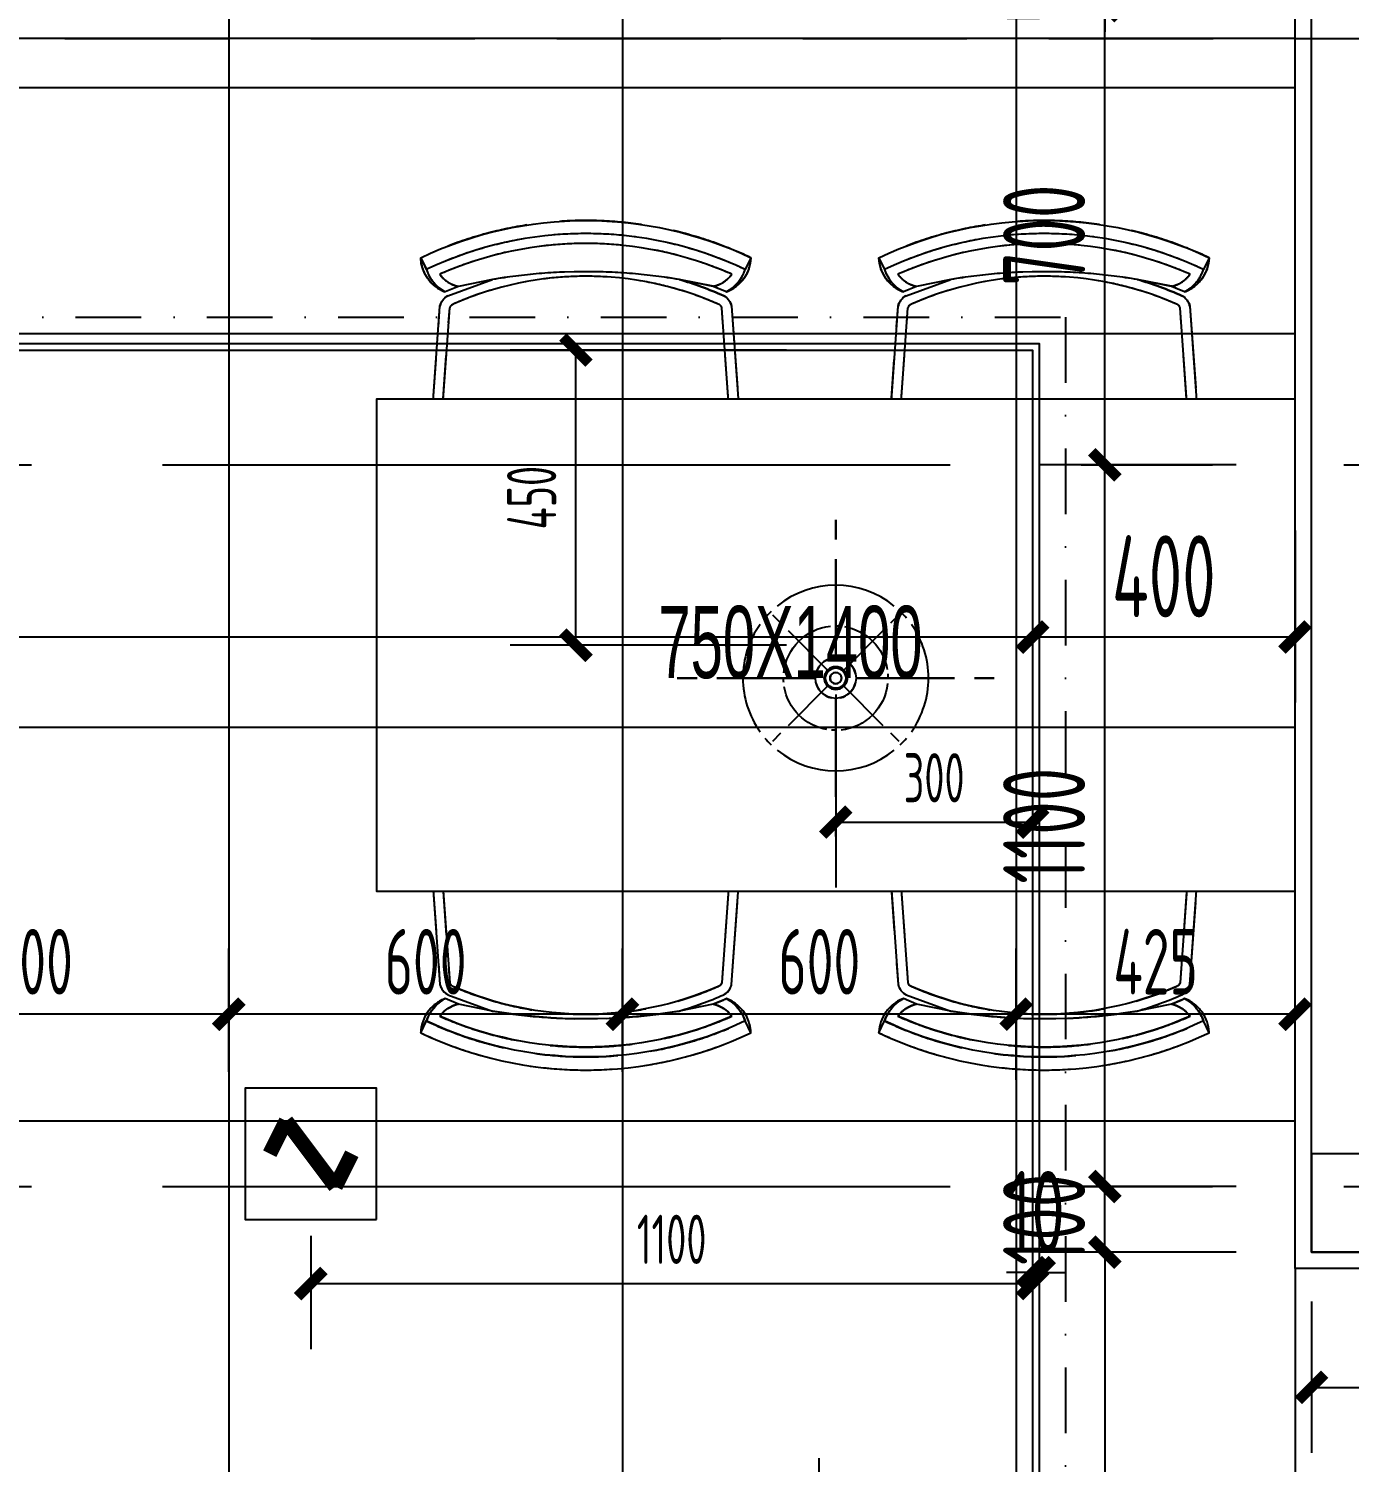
# Model space of a CAD drawing. Header units: millimetres. Extents: x -187744 to 2148, y -49419 to 6550.
# Drawn here: x -5220 to -3208, y -13932 to -11747 of the extents above; entities that cross this region are included whole.
import ezdxf
from ezdxf.enums import TextEntityAlignment as Align

# ---------------------------------------------------------------- set-up
doc = ezdxf.new("R2010")
doc.units = ezdxf.units.MM
doc.header["$LTSCALE"] = 1000
doc.header["$MEASUREMENT"] = 0
doc.set_wipeout_variables(frame=1)
for name, pattern in [('DASH', [0.35, 0.25, -0.1]), ('DASHDOT', [1, 0.5, -0.25, 0, -0.25]), ('DASHED2', [0.375, 0.25, -0.125]), ('M-CENTER', [1.8, 1.2, -0.2, 0.2, -0.2])]:
    doc.linetypes.add(name, pattern=pattern)
doc.layers.get('Defpoints').update_dxf_attribs({"color": 136})
for name, color, linetype in [('0w-梁1', 4, 'DASHED2'), ('AR-DIM-1', 50, 'Continuous'), ('AXIS_TEXT', 50, 'Continuous'), ('B1建筑尺寸', 7, 'Continuous'), ('BS-FURN', 250, 'DASH'), ('DOTE', 138, 'M-CENTER'), ('DS-FINISH', 20, 'Continuous'), ('FC-DIM-1', 50, 'Continuous'), ('FC-FLOOR', 138, 'Continuous'), ('FF-FURN', 51, 'Continuous'), ('FF-TEXT', 50, 'Continuous'), ('RC-DIM-1', 50, 'Continuous'), ('RC-DIM-2', 50, 'Continuous'), ('RC-FIN', 30, 'Continuous'), ('RC-LIGHT', 2, 'Continuous'), ('WALL', 160, 'Continuous'), ('电讯设备-消防报警', 3, 'Continuous')]:
    doc.layers.add(name, color=color, linetype=linetype)
doc.styles.add('Arch', font='hbsmall.shx', dxfattribs={"width": 0.75, "bigfont": 'hztxt.shx'})
doc.styles.add('COMPLEX', font='COMPLEX')
doc.styles.add('H-DIM', font='archs.shx', dxfattribs={"width": 0.7})
doc.dimstyles.new('H_DIM_1', dxfattribs={"dimscale": 0, "dimtxt": 2.5, "dimasz": 0.8, "dimexe": 2, "dimexo": 1.5, "dimgap": 0.6, "dimtad": 1, "dimdec": 0, "dimzin": 12, "dimdsep": 46, "dimtxsty": 'H-DIM', "dimblk": 'ARCHTICK', "dimcen": 0.125, "dimclrd": 44, "dimclre": 44, "dimclrt": 50, "dimadec": 0, "dimazin": 0, "dimtfac": 1, "dimtdec": 0, "dimtix": 1, "dimtmove": 2, "dimatfit": 3, "dimldrblk": 'ARCHTICK', "dimfxl": 1, "dimtvp": 1, "dimtolj": 1, "dimtzin": 0, "dimarcsym": 0})

# ---------------------------------------------------------------- blocks, each defined once
blk = doc.blocks.new('A$C05EE60CC')
at = {"color": 53}
blk.add_line((-13.7, 527), (-12.1, 507), dxfattribs=at)
at = {"color": 59}
for p, q in [((195.1, 129.9), (-13.8, 438.8)), ((-210.1, -104), (-373.1, 231.4)), ((195.1, 129.9), (-210.1, -104))]:
    blk.add_line(p, q, dxfattribs=at)
at = {"color": 0, "linetype": 'Continuous'}
blk.add_lwpolyline([(-91.9, 443.5, -0.03515), (-20.6, 456, -0.221919), (-2.2, 448.4), (211.6, 132.2, -0.488206), (210.9, 121.7), (-210.1, -121.3, -0.528393), (-220.3, -117.2), (-387.2, 226.1, -0.221919), (-384.6, 245.9), (-338.1, 301.4), (-377.9, 266.3), (-391, 248.9, -0.305892), (-449.5, 275.4, -0.225695), (-13.7, 527, -0.305892), (-20.1, 463.1, 0.010418), (-41.7, 460.5), (-91.9, 443.5)], format="xyb", dxfattribs=at)
at = {"color": 53}
blk.add_lwpolyline([(-449.5, 275.4), (-433, 264)], dxfattribs=at)
for centre, radius, start, end in [((32.9, -57), 565.8, 94.5634, 145.4366), ((-72.4, 495.3), 61.4, 328.437, 11.02), ((-392.7, 310.4), 61.4, 228.98, 271.563)]:
    blk.add_arc(centre, radius, start, end, dxfattribs=at)
at = {"color": 59}
for centre, radius, start, end in [((32.9, -57), 550.8, 96.1614, 143.8386), ((-72.4, 495.3), 46.4, 311.4275, 354.2575), ((32.9, -57), 500.8, 96.2264, 143.7736), ((-392.7, 310.4), 46.4, 245.7425, 288.5725)]:
    blk.add_arc(centre, radius, start, end, dxfattribs=at)
at = {"color": 0, "linetype": 'Continuous'}
blk.add_arc((207.4, -359.3), 856.8, 110.4524, 129.5476, dxfattribs=at)
at = {"color": 250}
for centre, start, end in [((-19.6, 432.5), 47.8631, 102.1507), ((-364.7, 233.2), 137.8493, 192.1369)]:
    blk.add_arc(centre, 8.6, start, end, dxfattribs=at)
blk = doc.blocks.new('QBLOCK2019073115112111')
at = {"layer": 'DOTE'}
for p, q in [((-6542.9, -1324.9), (6625.8, -1324.9)), ((-6542.9, -2424.9), (6625.8, -2424.9))]:
    blk.add_line(p, q, dxfattribs=at)
at = {"layer": 'AXIS_TEXT', "style": 'COMPLEX', "width": 1.041667}
for p, p2 in [((-5892.1, 5527.8), (-5692.1, 5527.8)), ((-5892.1, 5527.8), (-5692.1, 5527.8)), ((-5192.1, 5527.8), (-4992.1, 5527.8)), ((-5192.1, 5527.8), (-4992.1, 5527.8)), ((-3492.1, 5527.8), (-3292.1, 5527.8)), ((-3492.1, 5527.8), (-3292.1, 5527.8)), ((-2592.1, 5527.8), (-2392.1, 5527.8)), ((-2592.1, 5527.8), (-2392.1, 5527.8)), ((-192.1, 5527.8), (7.9, 5527.8)), ((-192.1, 5527.8), (7.9, 5527.8)), ((2707.9, 5527.8), (2907.9, 5527.8)), ((2707.9, 5527.8), (2907.9, 5527.8)), ((4507.9, 5527.8), (4707.9, 5527.8)), ((4507.9, 5527.8), (4707.9, 5527.8)), ((5507.9, 5527.8), (5707.9, 5527.8)), ((5507.9, 5527.8), (5707.9, 5527.8)), ((-7660.5, 3713.1), (-7460.5, 3713.1)), ((-7660.5, 3713.1), (-7460.5, 3713.1)), ((7521.1, 3713.1), (7521.6, 3713.1)), ((7521.1, 3713.1), (7521.6, 3713.1)), ((-7660.5, 2463.1), (-7460.5, 2463.1)), ((-7660.5, 2463.1), (-7460.5, 2463.1)), ((7521.1, 2463.1), (7521.6, 2463.1)), ((7521.1, 2463.1), (7521.6, 2463.1)), ((-7660.5, 1413.1), (-7460.5, 1413.1)), ((-7660.5, 1413.1), (-7460.5, 1413.1)), ((7521.1, 1413.1), (7521.6, 1413.1)), ((7521.1, 1413.1), (7521.6, 1413.1)), ((-7660.5, 263.1), (-7460.5, 263.1)), ((-7660.5, 263.1), (-7460.5, 263.1)), ((7521.1, 263.1), (7521.6, 263.1)), ((7521.1, 263.1), (7521.6, 263.1)), ((-7660.5, -736.9), (-7460.5, -736.9)), ((-7660.5, -736.9), (-7460.5, -736.9)), ((7521.1, -736.9), (7521.6, -736.9)), ((7521.1, -736.9), (7521.6, -736.9)), ((-7660.5, -1436.9), (-7460.5, -1436.9)), ((-7660.5, -1436.9), (-7460.5, -1436.9)), ((7521.1, -1436.9), (7521.6, -1436.9)), ((7521.1, -1436.9), (7521.6, -1436.9)), ((-7660.5, -2536.9), (-7460.5, -2536.9)), ((-7660.5, -2536.9), (-7460.5, -2536.9)), ((7521.1, -2536.9), (7521.6, -2536.9)), ((7521.1, -2536.9), (7521.6, -2536.9)), ((-7660.5, -4136.9), (-7460.5, -4136.9)), ((-7660.5, -4136.9), (-7460.5, -4136.9)), ((7521.1, -4136.9), (7521.6, -4136.9)), ((7521.1, -4136.9), (7521.6, -4136.9)), ((-5892.1, -5349.9), (-5891.6, -5349.9)), ((-5892.1, -5349.9), (-5891.6, -5349.9)), ((-5192.1, -5349.9), (-5191.6, -5349.9)), ((-5192.1, -5349.9), (-5191.6, -5349.9)), ((-3492.1, -5351.1), (-3491.6, -5351.1)), ((-3492.1, -5351.1), (-3491.6, -5351.1)), ((-2592.1, -5349.9), (-2591.6, -5349.9)), ((-2592.1, -5349.9), (-2591.6, -5349.9)), ((-192.1, -5349.9), (-191.6, -5349.9)), ((-192.1, -5349.9), (-191.6, -5349.9)), ((2707.9, -5349.9), (2708.4, -5349.9)), ((2707.9, -5349.9), (2708.4, -5349.9)), ((4507.9, -5349.9), (4508.4, -5349.9)), ((4507.9, -5349.9), (4508.4, -5349.9)), ((5507.9, -5349.9), (5508.4, -5349.9)), ((5507.9, -5349.9), (5508.4, -5349.9))]:
    blk.add_attdef('A', text='', height=224, dxfattribs=at).set_placement(p, p2, align=Align.FIT)
blk = doc.blocks.new('_ArchTick')
at = {"color": 0, "linetype": 'ByBlock', "const_width": 0.4}
blk.add_lwpolyline([(-0.5, -0.5), (0.5, 0.5)], dxfattribs=at)
blk = doc.blocks.new('*D82')
at = {"layer": 'Defpoints', "color": 0, "linetype": 'ByBlock', "transparency": 16777216}
for p in [(-3690.4, -12436.5, 0), (-3290.4, -12436.5), (-3690.4, -12673.9)]:
    blk.add_point(p, dxfattribs=at)
at = {"layer": 'RC-DIM-1', "color": 44, "linetype": 'ByBlock', "lineweight": -2, "transparency": 16777216}
for p, q in [((-3690.4, -12511.5), (-3690.4, -12773.9)), ((-3290.4, -12511.5), (-3290.4, -12773.9)), ((-3290.4, -12673.9), (-3690.4, -12673.9))]:
    blk.add_line(p, q, dxfattribs=at)
at = {"layer": 'RC-DIM-1', "color": 44, "linetype": 'ByBlock', "lineweight": -2, "transparency": 16777216, "xscale": 40.00000000000001, "yscale": 40.00000000000001, "zscale": 40.00000000000001, "rotation": 180}
blk.add_blockref('_ArchTick', (-3690.4, -12673.9), dxfattribs=at)
at = {"layer": 'RC-DIM-1', "color": 44, "linetype": 'ByBlock', "lineweight": -2, "transparency": 16777216, "xscale": 40.00000000000001, "yscale": 40.00000000000001, "zscale": 40.00000000000001}
blk.add_blockref('_ArchTick', (-3290.4, -12673.9), dxfattribs=at)
at = {"layer": 'RC-DIM-1', "color": 50, "linetype": 'ByBlock', "transparency": 16777216, "insert": (-3490.4, -12581.4), "char_height": 125, "attachment_point": 5, "style": 'H-DIM'}
blk.add_mtext('\\A1;400', dxfattribs=at)
blk = doc.blocks.new('*D83')
at = {"layer": 'Defpoints', "color": 0, "linetype": 'ByBlock', "transparency": 16777216}
for p in [(-8300.4, -12436.5), (-3690.4, -12436.5), (-8300.4, -12673.9)]:
    blk.add_point(p, dxfattribs=at)
at = {"layer": 'RC-DIM-1', "color": 44, "linetype": 'ByBlock', "lineweight": -2, "transparency": 16777216}
for p, q in [((-8300.4, -12511.5), (-8300.4, -12773.9)), ((-3690.4, -12511.5), (-3690.4, -12773.9)), ((-3690.4, -12673.9), (-8300.4, -12673.9))]:
    blk.add_line(p, q, dxfattribs=at)
at = {"layer": 'RC-DIM-1', "color": 44, "linetype": 'ByBlock', "lineweight": -2, "transparency": 16777216, "xscale": 40.00000000000001, "yscale": 40.00000000000001, "zscale": 40.00000000000001, "rotation": 180}
blk.add_blockref('_ArchTick', (-8300.4, -12673.9), dxfattribs=at)
at = {"layer": 'RC-DIM-1', "color": 44, "linetype": 'ByBlock', "lineweight": -2, "transparency": 16777216, "xscale": 40.00000000000001, "yscale": 40.00000000000001, "zscale": 40.00000000000001}
blk.add_blockref('_ArchTick', (-3690.4, -12673.9), dxfattribs=at)
at = {"layer": 'RC-DIM-1', "color": 50, "linetype": 'ByBlock', "transparency": 16777216, "insert": (-5995.4, -12581.4), "char_height": 125, "attachment_point": 5, "style": 'H-DIM'}
blk.add_mtext('\\A1;4610', dxfattribs=at)
blk = doc.blocks.new('A$C640C06CE')
at = {"color": 1, "linetype": 'Continuous'}
for p, q in [((0, 610.6), (0, 534.3)), ((0, 534.3), (0, 610.6)), ((0, 458), (0, 78.3)), ((0, 78.3), (0, 458)), ((-242.9, 242.9), (-212.5, 212.5)), ((-212.5, 212.5), (-242.9, 242.9)), ((212.5, 212.5), (242.9, 242.9)), ((242.9, 242.9), (212.5, 212.5)), ((-182.2, 182.2), (-31.1, 31.1)), ((-31.1, 31.1), (-182.2, 182.2)), ((31.1, 31.1), (182.2, 182.2)), ((182.2, 182.2), (31.1, 31.1)), ((610.6, 0), (534.3, 0)), ((534.3, 0), (610.6, 0)), ((-610.6, 0), (-534.3, 0)), ((-534.3, 0), (-610.6, 0)), ((-458, 0), (-78.3, 0)), ((-78.3, 0), (-458, 0)), ((-182.2, -182.2), (-31.1, -31.1)), ((-31.1, -31.1), (-182.2, -182.2)), ((31.1, -31.1), (182.2, -182.2)), ((182.2, -182.2), (31.1, -31.1)), ((78.3, 0), (458, 0)), ((458, 0), (78.3, 0)), ((0, -78.3), (0, -458)), ((0, -458), (0, -78.3)), ((-242.9, -242.9), (-212.5, -212.5)), ((-212.5, -212.5), (-242.9, -242.9)), ((212.5, -212.5), (242.9, -242.9)), ((242.9, -242.9), (212.5, -212.5)), ((0, -534.3), (0, -610.6)), ((0, -610.6), (0, -534.3))]:
    blk.add_line(p, q, dxfattribs=at)
at = {"color": 1, "linetype": 'Continuous', "extrusion": (0, 0, -1)}
for major_axis, start_param, end_param in [((-357.7, 0), 0.888621, 2.252972), ((349.2, 77.9), 4.06277, 4.162216), ((349.2, 77.9), 4.06277, 4.162216), ((-349.2, 77.9), 2.120969, 2.220415), ((-349.2, 77.9), 2.120969, 2.220415), ((-357.7, 1.2), -0.003333, 0.613772), ((357.7, 1.2), -0.613772, 0.003333), ((78.3, 0), 0.000513, 6.283698), ((78.3, 1), 3.385592, 4.494095), ((-78.3, 1), 1.78909, 2.897593), ((-39.1, 0.4), 3.131185, 9.41437), ((39.1, 0.4), 3.382419, 4.490922), ((-39.1, 0.4), 1.792263, 2.900766), ((357.7, 1.2), 2.52782, 3.144925), ((-78.3, 1), -1.352502, -0.243999), ((-39.1, 0.4), -1.349329, -0.240826), ((39.1, 0.4), 0.240826, 1.349329), ((78.3, 1), 0.243999, 1.352502), ((-357.7, 1.2), 3.13826, 3.755365), ((-349.2, 77.9), -1.020623, -0.921177), ((-349.2, 77.9), -1.020623, -0.921177), ((349.2, 77.9), 0.921177, 1.020623), ((349.2, 77.9), 0.921177, 1.020623), ((-357.7, 0), 4.030214, 5.394564)]:
    blk.add_ellipse((0, 0), major_axis=major_axis, ratio=1, start_param=start_param, end_param=end_param, dxfattribs=at)
at = {"color": 1, "linetype": 'Continuous'}
for major_axis, start_param, end_param in [((-141.1, 143.5), -0.608759, 0.008346), ((-145.8, 138.7), -0.825662, -0.726216), ((-145.8, 138.7), -0.825662, -0.726216), ((-142.5, 142), 4.028499, 5.392849), ((-144.3, 140.2), -0.014456, 0.602649), ((-171.4, 105.5), 0.467757, 0.567203), ((-171.4, 105.5), 0.467757, 0.567203), ((-32.1, 30.1), 3.109878, 9.393063), ((-32.1, 30.1), 0.2, 1.308503), ((-14.8, 16.2), 3.186593, 9.469778), ((-31, 31.2), -1.336602, -0.228099), ((-15.1, 16), 0.25847, 1.366973), ((-16.1, 15), -1.374959, -0.266456), ((-15.1, 16), 3.400063, 4.508566), ((-32.1, 30.1), 3.341592, 4.450095), ((-171.4, 105.5), 3.609349, 3.708795), ((-171.4, 105.5), 3.609349, 3.708795), ((-142.5, 142), 0.886906, 2.251257), ((-31, 31.2), 1.804991, 2.913494), ((-16.1, 15), 1.766633, 2.875136), ((-144.3, 140.2), 3.127137, 3.744242), ((-141.1, 143.5), 2.532833, 3.149938), ((-145.8, 138.7), 2.315931, 2.415377), ((-145.8, 138.7), 2.315931, 2.415377)]:
    blk.add_ellipse((0, 0), major_axis=major_axis, ratio=1, start_param=start_param, end_param=end_param, dxfattribs=at)
blk = doc.blocks.new('I-Smk')
at = {"layer": '电讯设备-消防报警', "color": 151, "const_width": 45}
for points in [[(-100, 75), (0, 125)], [(100, -75), (-100, 75)], [(100, -75), (0, -125)]]:
    blk.add_lwpolyline(points, dxfattribs=at)
blk = doc.blocks.new('I-SMK2')
at = {"layer": '电讯设备-消防报警'}
blk.add_lwpolyline([(-200, 200), (200, 200), (200, -200), (-200, -200)], close=True, dxfattribs=at)
at = {"layer": '电讯设备-消防报警', "color": 151, "const_width": 45}
for points in [[(-100, 75), (0, 125)], [(-100, 75), (0, 125)], [(100, -75), (-100, 75)], [(100, -75), (-100, 75)], [(100, -75), (0, -125)], [(100, -75), (0, -125)]]:
    blk.add_lwpolyline(points, dxfattribs=at)
at = {"layer": '电讯设备-消防报警'}
blk.add_blockref('I-Smk', (0, 0), dxfattribs=at)
blk = doc.blocks.new('*D93')
at = {"layer": 'Defpoints', "color": 0, "linetype": 'ByBlock', "transparency": 16777216}
for p in [(-3680.4, -13517.3), (-3690.4, -13618.3), (-3680.4, -13642.7)]:
    blk.add_point(p, dxfattribs=at)
at = {"layer": 'RC-DIM-1', "color": 44, "linetype": 'ByBlock', "lineweight": -2, "transparency": 16777216}
for p, q in [((-3680.4, -13592.3), (-3680.4, -13742.7)), ((-3690.4, -13642.7), (-3730.4, -13642.7)), ((-3690.4, -13642.7), (-3680.4, -13642.7)), ((-3680.4, -13642.7), (-3640.4, -13642.7)), ((-3690.4, -13693.3), (-3690.4, -13742.7))]:
    blk.add_line(p, q, dxfattribs=at)
at = {"layer": 'RC-DIM-1', "color": 44, "linetype": 'ByBlock', "lineweight": -2, "transparency": 16777216, "xscale": 40.00000000000002, "yscale": 40.00000000000002, "zscale": 40.00000000000002}
blk.add_blockref('_ArchTick', (-3690.4, -13642.7), dxfattribs=at)
at = {"layer": 'RC-DIM-1', "color": 44, "linetype": 'ByBlock', "lineweight": -2, "transparency": 16777216, "xscale": 40.00000000000002, "yscale": 40.00000000000002, "zscale": 40.00000000000002, "rotation": 180}
blk.add_blockref('_ArchTick', (-3680.4, -13642.7), dxfattribs=at)
at = {"layer": 'RC-DIM-1', "color": 50, "linetype": 'ByBlock', "transparency": 16777216, "insert": (-3685.4, -13550.2), "char_height": 125, "attachment_point": 5, "style": 'H-DIM'}
blk.add_mtext('\\A1;10', dxfattribs=at)
blk = doc.blocks.new('*D113')
at = {"layer": 'Defpoints', "color": 0, "linetype": 'ByBlock', "transparency": 16777216}
for p in [(-4790.4, -13511.5), (-3690.4, -13511.5), (-3690.4, -13659.4)]:
    blk.add_point(p, dxfattribs=at)
at = {"layer": 'RC-DIM-2', "color": 44, "linetype": 'ByBlock', "lineweight": -2, "transparency": 16777216}
for p, q in [((-4790.4, -13586.5), (-4790.4, -13759.4)), ((-3690.4, -13586.5), (-3690.4, -13759.4)), ((-4790.4, -13659.4), (-3690.4, -13659.4))]:
    blk.add_line(p, q, dxfattribs=at)
at = {"layer": 'RC-DIM-2', "color": 44, "linetype": 'ByBlock', "lineweight": -2, "transparency": 16777216, "xscale": 40.00000000000002, "yscale": 40.00000000000002, "zscale": 40.00000000000002, "rotation": 180}
blk.add_blockref('_ArchTick', (-4790.4, -13659.4), dxfattribs=at)
at = {"layer": 'RC-DIM-2', "color": 44, "linetype": 'ByBlock', "lineweight": -2, "transparency": 16777216, "xscale": 40.00000000000002, "yscale": 40.00000000000002, "zscale": 40.00000000000002}
blk.add_blockref('_ArchTick', (-3690.4, -13659.4), dxfattribs=at)
at = {"layer": 'RC-DIM-2', "color": 50, "linetype": 'ByBlock', "transparency": 16777216, "insert": (-4240.4, -13591.9), "char_height": 75, "attachment_point": 5, "style": 'H-DIM'}
blk.add_mtext('\\A1;1100', dxfattribs=at)
blk = doc.blocks.new('*D120')
at = {"layer": 'Defpoints', "color": 0, "linetype": 'ByBlock', "transparency": 16777216}
for p in [(-3990.4, -12686.5), (-3690.4, -12686.5), (-3690.4, -12955.9)]:
    blk.add_point(p, dxfattribs=at)
at = {"layer": 'RC-DIM-2', "color": 44, "linetype": 'ByBlock', "lineweight": -2, "transparency": 16777216}
for p, q in [((-3990.4, -12761.5), (-3990.4, -13055.9)), ((-3690.4, -12761.5), (-3690.4, -13055.9)), ((-3990.4, -12955.9), (-3690.4, -12955.9))]:
    blk.add_line(p, q, dxfattribs=at)
at = {"layer": 'RC-DIM-2', "color": 44, "linetype": 'ByBlock', "lineweight": -2, "transparency": 16777216, "xscale": 40.00000000000002, "yscale": 40.00000000000002, "zscale": 40.00000000000002, "rotation": 180}
blk.add_blockref('_ArchTick', (-3990.4, -12955.9), dxfattribs=at)
at = {"layer": 'RC-DIM-2', "color": 44, "linetype": 'ByBlock', "lineweight": -2, "transparency": 16777216, "xscale": 40.00000000000002, "yscale": 40.00000000000002, "zscale": 40.00000000000002}
blk.add_blockref('_ArchTick', (-3690.4, -12955.9), dxfattribs=at)
at = {"layer": 'RC-DIM-2', "color": 50, "linetype": 'ByBlock', "transparency": 16777216, "insert": (-3840.4, -12888.4), "char_height": 75, "attachment_point": 5, "style": 'H-DIM'}
blk.add_mtext('\\A1;300', dxfattribs=at)
blk = doc.blocks.new('*D121')
at = {"layer": 'Defpoints', "color": 0, "linetype": 'ByBlock', "transparency": 16777216}
for p in [(-4386.3, -12236.5), (-3990.4, -12236.5), (-3990.4, -12686.5)]:
    blk.add_point(p, dxfattribs=at)
at = {"layer": 'RC-DIM-2', "color": 44, "linetype": 'ByBlock', "lineweight": -2, "transparency": 16777216}
for p, q in [((-4065.4, -12236.5), (-4486.3, -12236.5)), ((-4386.3, -12686.5), (-4386.3, -12236.5)), ((-4065.4, -12686.5), (-4486.3, -12686.5))]:
    blk.add_line(p, q, dxfattribs=at)
at = {"layer": 'RC-DIM-2', "color": 44, "linetype": 'ByBlock', "lineweight": -2, "transparency": 16777216, "xscale": 40.00000000000002, "yscale": 40.00000000000002, "zscale": 40.00000000000002}
for p, rotation in [((-4386.3, -12236.5), 90), ((-4386.3, -12686.5), 270)]:
    blk.add_blockref('_ArchTick', p, dxfattribs=dict(at, rotation=rotation))
at = {"layer": 'RC-DIM-2', "color": 50, "linetype": 'ByBlock', "transparency": 16777216, "insert": (-4453.8, -12461.5), "char_height": 75, "attachment_point": 5, "rotation": 90, "style": 'H-DIM'}
blk.add_mtext('\\A1;450', dxfattribs=at)
blk = doc.blocks.new('*D150')
at = {"layer": 'Defpoints', "color": 0, "transparency": 16777216}
for p in [(-3715.4, -13248.8), (-3715.4, -13424), (-3290.4, -13424, 0)]:
    blk.add_point(p, dxfattribs=at)
at = {"layer": 'FC-DIM-1', "color": 44, "lineweight": -2, "transparency": 16777216}
for p, q in [((-3715.4, -13349), (-3715.4, -13148.8)), ((-3290.4, -13349), (-3290.4, -13148.8)), ((-3290.4, -13248.8), (-3715.4, -13248.8))]:
    blk.add_line(p, q, dxfattribs=at)
at = {"layer": 'FC-DIM-1', "color": 44, "lineweight": -2, "transparency": 16777216, "xscale": 40.00000000000002, "yscale": 40.00000000000002, "zscale": 40.00000000000002, "rotation": 180}
blk.add_blockref('_ArchTick', (-3715.4, -13248.8), dxfattribs=at)
at = {"layer": 'FC-DIM-1', "color": 44, "lineweight": -2, "transparency": 16777216, "xscale": 40.00000000000002, "yscale": 40.00000000000002, "zscale": 40.00000000000002}
blk.add_blockref('_ArchTick', (-3290.4, -13248.8), dxfattribs=at)
at = {"layer": 'FC-DIM-1', "color": 50, "transparency": 16777216, "insert": (-3502.9, -13168.8), "char_height": 100, "attachment_point": 5, "style": 'H-DIM'}
blk.add_mtext('\\A1;425', dxfattribs=at)
blk = doc.blocks.new('*D151')
at = {"layer": 'Defpoints', "color": 0, "transparency": 16777216}
for p in [(-4315.4, -13248.8), (-4315.4, -13411.5), (-3715.4, -13411.5)]:
    blk.add_point(p, dxfattribs=at)
at = {"layer": 'FC-DIM-1', "color": 44, "lineweight": -2, "transparency": 16777216}
for p, q in [((-4315.4, -13336.5), (-4315.4, -13148.8)), ((-3715.4, -13336.5), (-3715.4, -13148.8)), ((-3715.4, -13248.8), (-4315.4, -13248.8))]:
    blk.add_line(p, q, dxfattribs=at)
at = {"layer": 'FC-DIM-1', "color": 44, "lineweight": -2, "transparency": 16777216, "xscale": 40.00000000000002, "yscale": 40.00000000000002, "zscale": 40.00000000000002, "rotation": 180}
blk.add_blockref('_ArchTick', (-4315.4, -13248.8), dxfattribs=at)
at = {"layer": 'FC-DIM-1', "color": 44, "lineweight": -2, "transparency": 16777216, "xscale": 40.00000000000002, "yscale": 40.00000000000002, "zscale": 40.00000000000002}
blk.add_blockref('_ArchTick', (-3715.4, -13248.8), dxfattribs=at)
at = {"layer": 'FC-DIM-1', "color": 50, "transparency": 16777216, "insert": (-4015.4, -13168.8), "char_height": 100, "attachment_point": 5, "style": 'H-DIM'}
blk.add_mtext('\\A1;600', dxfattribs=at)
blk = doc.blocks.new('*D152')
at = {"layer": 'Defpoints', "color": 0, "transparency": 16777216}
for p in [(-4915.4, -13248.8), (-4915.4, -13411.5), (-4315.4, -13411.5)]:
    blk.add_point(p, dxfattribs=at)
at = {"layer": 'FC-DIM-1', "color": 44, "lineweight": -2, "transparency": 16777216}
for p, q in [((-4915.4, -13336.5), (-4915.4, -13148.8)), ((-4315.4, -13336.5), (-4315.4, -13148.8)), ((-4315.4, -13248.8), (-4915.4, -13248.8))]:
    blk.add_line(p, q, dxfattribs=at)
at = {"layer": 'FC-DIM-1', "color": 44, "lineweight": -2, "transparency": 16777216, "xscale": 40.00000000000002, "yscale": 40.00000000000002, "zscale": 40.00000000000002, "rotation": 180}
blk.add_blockref('_ArchTick', (-4915.4, -13248.8), dxfattribs=at)
at = {"layer": 'FC-DIM-1', "color": 44, "lineweight": -2, "transparency": 16777216, "xscale": 40.00000000000002, "yscale": 40.00000000000002, "zscale": 40.00000000000002}
blk.add_blockref('_ArchTick', (-4315.4, -13248.8), dxfattribs=at)
at = {"layer": 'FC-DIM-1', "color": 50, "transparency": 16777216, "insert": (-4615.4, -13168.8), "char_height": 100, "attachment_point": 5, "style": 'H-DIM'}
blk.add_mtext('\\A1;600', dxfattribs=at)
blk = doc.blocks.new('*D153')
at = {"layer": 'Defpoints', "color": 0, "transparency": 16777216}
for p in [(-5515.4, -13248.8), (-5515.4, -13411.5), (-4915.4, -13411.5)]:
    blk.add_point(p, dxfattribs=at)
at = {"layer": 'FC-DIM-1', "color": 44, "lineweight": -2, "transparency": 16777216}
for p, q in [((-5515.4, -13336.5), (-5515.4, -13148.8)), ((-4915.4, -13336.5), (-4915.4, -13148.8)), ((-4915.4, -13248.8), (-5515.4, -13248.8))]:
    blk.add_line(p, q, dxfattribs=at)
at = {"layer": 'FC-DIM-1', "color": 44, "lineweight": -2, "transparency": 16777216, "xscale": 40.00000000000002, "yscale": 40.00000000000002, "zscale": 40.00000000000002, "rotation": 180}
blk.add_blockref('_ArchTick', (-5515.4, -13248.8), dxfattribs=at)
at = {"layer": 'FC-DIM-1', "color": 44, "lineweight": -2, "transparency": 16777216, "xscale": 40.00000000000002, "yscale": 40.00000000000002, "zscale": 40.00000000000002}
blk.add_blockref('_ArchTick', (-4915.4, -13248.8), dxfattribs=at)
at = {"layer": 'FC-DIM-1', "color": 50, "transparency": 16777216, "insert": (-5215.4, -13168.8), "char_height": 100, "attachment_point": 5, "style": 'H-DIM'}
blk.add_mtext('\\A1;600', dxfattribs=at)
blk = doc.blocks.new('liang00000000')
at = {"layer": '0w-梁1', "linetype": 'DASHED2'}
blk.add_line((4069398.2, -1397855.4), (4077148.2, -1397855.4), dxfattribs=at)
blk = doc.blocks.new('*D357')
at = {"layer": 'Defpoints', "color": 0, "linetype": 'ByBlock', "transparency": 16777216}
for p in [(-4015.4, -14025.2), (-7015.4, -14211.5), (-4015.4, -14211.5)]:
    blk.add_point(p, dxfattribs=at)
at = {"layer": 'RC-DIM-2', "color": 44, "linetype": 'ByBlock', "lineweight": -2, "transparency": 16777216}
for p, q in [((-7015.4, -14136.5), (-7015.4, -13925.2)), ((-4015.4, -14136.5), (-4015.4, -13925.2)), ((-7015.4, -14025.2), (-4015.4, -14025.2))]:
    blk.add_line(p, q, dxfattribs=at)
at = {"layer": 'RC-DIM-2', "color": 44, "linetype": 'ByBlock', "lineweight": -2, "transparency": 16777216, "xscale": 40.00000000000002, "yscale": 40.00000000000002, "zscale": 40.00000000000002, "rotation": 180}
blk.add_blockref('_ArchTick', (-7015.4, -14025.2), dxfattribs=at)
at = {"layer": 'RC-DIM-2', "color": 44, "linetype": 'ByBlock', "lineweight": -2, "transparency": 16777216, "xscale": 40.00000000000002, "yscale": 40.00000000000002, "zscale": 40.00000000000002}
blk.add_blockref('_ArchTick', (-4015.4, -14025.2), dxfattribs=at)
at = {"layer": 'RC-DIM-2', "color": 50, "linetype": 'ByBlock', "transparency": 16777216, "insert": (-5515.4, -13957.7), "char_height": 75, "attachment_point": 5, "style": 'H-DIM'}
blk.add_mtext('\\A1;3000', dxfattribs=at)
blk = doc.blocks.new('A$C5A535B59')
at = {"layer": 'BS-FURN', "ltscale": 0.5}
for p, q in [((4540.8, 2765.3), (4532.2, 2747.2)), ((5239.1, 2765.3), (5230.5, 2747.2)), ((4055.3, 2317.1), (4081.8, 2689)), ((4523.1, 2317.1), (4496.6, 2689)), ((4753.6, 2317.1), (4780, 2689)), ((5221.4, 2317.1), (5194.9, 2689)), ((5370.1, 2549.6), (3970.1, 2549.6)), ((3970.1, 2549.6), (3970.2, 1799.6)), ((5370.1, 2549.6), (3970.1, 2549.6)), ((3970.1, 2549.6), (3970.1, 1799.6)), ((5370.1, 1799.6), (5370.1, 2549.6)), ((5370.1, 1799.6), (5370.1, 2549.6)), ((4523.1, 2317.1), (4055.3, 2317.1)), ((5221.4, 2317.1), (4753.6, 2317.1)), ((4055.3, 2032.2), (4081.8, 1660.2)), ((4523.1, 2032.2), (4055.3, 2032.2)), ((4523.1, 2032.2), (4496.6, 1660.2)), ((4753.6, 2032.2), (4780, 1660.2)), ((5221.4, 2032.2), (4753.6, 2032.2)), ((5221.4, 2032.2), (5194.9, 1660.2)), ((3970.1, 1799.6), (5370.1, 1799.6)), ((3970.2, 1799.6), (5370.1, 1799.6)), ((5370.1, 1799.6), (5370.1, 1799.6)), ((4540.8, 1584), (4532.2, 1602)), ((5239.1, 1584), (5230.5, 1602))]:
    blk.add_line(p, q, dxfattribs=at)
at = {"layer": 'BS-FURN', "ltscale": 0.5, "elevation": 0}
for points in [[(4431.3, 2732.1, -0.03515), (4499.4, 2707.3, -0.221919), (4511.5, 2691.5), (4538.6, 2310.7, -0.488206), (4532.7, 2302.1), (4046.6, 2302.1, -0.528393), (4039.8, 2310.7), (4066.9, 2691.5, -0.221919), (4079, 2707.3), (4147.1, 2732.1), (4095.1, 2721.7), (4075, 2713.2, -0.305892), (4037.6, 2765.3, -0.225695), (4540.8, 2765.3, -0.305892), (4503.4, 2713.2, 0.010418), (4483.3, 2721.7), (4431.3, 2732.1)], [(5129.6, 2732.1, -0.03515), (5197.6, 2707.3, -0.221919), (5209.8, 2691.5), (5236.9, 2310.7, -0.488206), (5231, 2302.1), (4744.8, 2302.1, -0.528393), (4738.1, 2310.7), (4765.2, 2691.5, -0.221919), (4777.3, 2707.3), (4845.4, 2732.1), (4793.3, 2721.7), (4773.3, 2713.2, -0.305892), (4735.9, 2765.3, -0.225695), (5239.1, 2765.3, -0.305892), (5201.6, 2713.2, 0.010418), (5181.6, 2721.7), (5129.6, 2732.1)], [(4431.3, 1617.2, 0.03515), (4499.4, 1642, 0.221919), (4511.5, 1657.8), (4538.6, 2038.5, 0.488206), (4532.7, 2047.2), (4046.6, 2047.2, 0.528393), (4039.8, 2038.5), (4066.9, 1657.8, 0.221919), (4079, 1642), (4147.1, 1617.2), (4095.1, 1627.6), (4075, 1636.1, 0.305892), (4037.6, 1584, 0.225695), (4540.8, 1584, 0.305892), (4503.4, 1636.1, -0.010418), (4483.3, 1627.6), (4431.3, 1617.2)], [(5129.6, 1617.2, 0.03515), (5197.6, 1642, 0.221919), (5209.8, 1657.8), (5236.9, 2038.5, 0.488206), (5231, 2047.2), (4744.8, 2047.2, 0.528393), (4738.1, 2038.5), (4765.2, 1657.8, 0.221919), (4777.3, 1642), (4845.4, 1617.2), (4793.3, 1627.6), (4773.3, 1636.1, 0.305892), (4735.9, 1584, 0.225695), (5239.1, 1584, 0.305892), (5201.6, 1636.1, -0.010418), (5181.6, 1627.6), (5129.6, 1617.2)]]:
    blk.add_lwpolyline(points, format="xyb", dxfattribs=at)
for points in [[(4037.6, 2765.3), (4046.2, 2747.2)], [(4735.9, 2765.3), (4744.5, 2747.2)], [(4037.6, 1584), (4046.2, 1602)], [(4735.9, 1584), (4744.5, 1602)]]:
    blk.add_lwpolyline(points, dxfattribs=at)
at = {"layer": 'BS-FURN', "ltscale": 0.5}
for centre, radius, start, end in [((4289.2, 2236.3), 565.8, 64.5634, 115.4366), ((4987.5, 2236.3), 565.8, 64.5634, 115.4366), ((4289.2, 2236.3), 550.8, 66.1614, 113.8386), ((4987.5, 2236.3), 550.8, 66.1614, 113.8386), ((4104.3, 2767.2), 61.4, 198.98, 241.563), ((4104.3, 2767.2), 46.4, 215.7425, 258.5725), ((4289.2, 2236.3), 500.8, 66.2264, 113.7736), ((4289.2, 1887.2), 856.8, 80.4524, 99.5476), ((4474.1, 2767.2), 46.4, 281.4275, 324.2575), ((4474.1, 2767.2), 61.4, 298.437, 341.02), ((4802.5, 2767.2), 61.4, 198.98, 241.563), ((4802.5, 2767.2), 46.4, 215.7425, 258.5725), ((4987.5, 2236.3), 500.8, 66.2264, 113.7736), ((4987.5, 1887.2), 856.8, 80.4524, 99.5476), ((5172.4, 2767.2), 46.4, 281.4275, 324.2575), ((5172.4, 2767.2), 61.4, 298.437, 341.02), ((4089.9, 2686.4), 8.6, 107.8493, 162.1369), ((4488.4, 2686.4), 8.6, 17.8631, 72.1507), ((4788.2, 2686.4), 8.6, 107.8493, 162.1369), ((5186.7, 2686.4), 8.6, 17.8631, 72.1507), ((4089.9, 1662.9), 8.6, 197.8631, 252.1507), ((4289.2, 2113), 500.8, 246.2264, 293.7736), ((4488.4, 1662.9), 8.6, 287.8493, 342.1369), ((4788.2, 1662.9), 8.6, 197.8631, 252.1507), ((4987.5, 2113), 500.8, 246.2264, 293.7736), ((5186.7, 1662.9), 8.6, 287.8493, 342.1369), ((4104.3, 1582.1), 61.4, 118.437, 161.02), ((4104.3, 1582.1), 46.4, 101.4275, 144.2575), ((4289.2, 2462.1), 856.8, 260.4524, 279.5476), ((4474.1, 1582.1), 46.4, 35.7425, 78.5725), ((4474.1, 1582.1), 61.4, 18.98, 61.563), ((4802.5, 1582.1), 61.4, 118.437, 161.02), ((4802.5, 1582.1), 46.4, 101.4275, 144.2575), ((4987.5, 2462.1), 856.8, 260.4524, 279.5476), ((5172.4, 1582.1), 46.4, 35.7425, 78.5725), ((5172.4, 1582.1), 61.4, 18.98, 61.563), ((4289.2, 2113), 565.8, 244.5634, 295.4366), ((4289.2, 2113), 550.8, 246.1614, 293.8386), ((4987.5, 2113), 565.8, 244.5634, 295.4366), ((4987.5, 2113), 550.8, 246.1614, 293.8386)]:
    blk.add_arc(centre, radius, start, end, dxfattribs=at)
blk = doc.blocks.new('*D421')
at = {"layer": 'AR-DIM-1', "color": 44, "lineweight": -2, "transparency": 16777216}
for p, q in [((-3380.3, -13611.5), (-3680.3, -13611.5)), ((-3580.3, -13611.5), (-3580.3, -15011.3)), ((-3380.3, -15011.3), (-3680.3, -15011.3))]:
    blk.add_line(p, q, dxfattribs=at)
at = {"layer": 'Defpoints', "color": 0, "transparency": 16777216}
for p in [(-3265.4, -13611.5), (-3580.3, -15011.3), (-3265.3, -15011.3)]:
    blk.add_point(p, dxfattribs=at)
at = {"layer": 'AR-DIM-1', "color": 44, "lineweight": -2, "transparency": 16777216, "xscale": 40.00000021875685, "yscale": 40.00000021875685, "zscale": 40.00000021875685}
for p, rotation in [((-3580.3, -13611.5), 90), ((-3580.3, -15011.3), 270)]:
    blk.add_blockref('_ArchTick', p, dxfattribs=dict(at, rotation=rotation))
at = {"layer": 'AR-DIM-1', "color": 50, "transparency": 16777216, "insert": (-3672.8, -14311.4), "char_height": 125, "attachment_point": 5, "rotation": 90, "style": 'H-DIM'}
blk.add_mtext('\\A1;1400', dxfattribs=at)
blk = doc.blocks.new('*D422')
at = {"layer": 'AR-DIM-1', "color": 44, "lineweight": -2, "transparency": 16777216}
for p, q in [((-3265.4, -13686.5), (-3265.4, -13917.5)), ((-2465.4, -13686.5), (-2465.4, -13917.5)), ((-3265.4, -13817.5), (-2465.4, -13817.5))]:
    blk.add_line(p, q, dxfattribs=at)
at = {"layer": 'Defpoints', "color": 0, "transparency": 16777216}
for p in [(-3265.4, -13611.5), (-2465.4, -13611.5), (-2465.4, -13817.5)]:
    blk.add_point(p, dxfattribs=at)
at = {"layer": 'AR-DIM-1', "color": 44, "lineweight": -2, "transparency": 16777216, "xscale": 40.00000021875685, "yscale": 40.00000021875685, "zscale": 40.00000021875685, "rotation": 180}
blk.add_blockref('_ArchTick', (-3265.4, -13817.5), dxfattribs=at)
at = {"layer": 'AR-DIM-1', "color": 44, "lineweight": -2, "transparency": 16777216, "xscale": 40.00000021875685, "yscale": 40.00000021875685, "zscale": 40.00000021875685}
blk.add_blockref('_ArchTick', (-2465.4, -13817.5), dxfattribs=at)
at = {"layer": 'AR-DIM-1', "color": 50, "transparency": 16777216, "insert": (-2865.4, -13725), "char_height": 125, "attachment_point": 5, "style": 'H-DIM'}
blk.add_mtext('\\A1;800', dxfattribs=at)
blk = doc.blocks.new('*D430')
at = {"layer": 'AR-DIM-1', "color": 44, "lineweight": -2, "transparency": 16777216}
for p, q in [((-3580.3, -13511.5), (-3580.3, -13471.5)), ((-3380.3, -13511.5), (-3680.3, -13511.5)), ((-3580.3, -13611.5), (-3580.3, -13511.5)), ((-3380.3, -13611.5), (-3680.3, -13611.5)), ((-3580.3, -13611.5), (-3580.3, -13651.5))]:
    blk.add_line(p, q, dxfattribs=at)
at = {"layer": 'Defpoints', "color": 0, "transparency": 16777216}
for p in [(-3580.3, -13511.5), (-3265.4, -13511.5), (-3265.4, -13611.5)]:
    blk.add_point(p, dxfattribs=at)
at = {"layer": 'AR-DIM-1', "color": 44, "lineweight": -2, "transparency": 16777216, "xscale": 40.00000021875685, "yscale": 40.00000021875685, "zscale": 40.00000021875685}
for p, rotation in [((-3580.3, -13511.5), 270), ((-3580.3, -13611.5), 90)]:
    blk.add_blockref('_ArchTick', p, dxfattribs=dict(at, rotation=rotation))
at = {"layer": 'AR-DIM-1', "color": 50, "transparency": 16777216, "insert": (-3672.8, -13561.5), "char_height": 125, "attachment_point": 5, "rotation": 90, "style": 'H-DIM'}
blk.add_mtext('\\A1;100', dxfattribs=at)
blk = doc.blocks.new('*D431')
at = {"layer": 'AR-DIM-1', "color": 44, "lineweight": -2, "transparency": 16777216}
for p, q in [((-3380.3, -12411.5), (-3680.3, -12411.5)), ((-3580.3, -13511.5), (-3580.3, -12411.5)), ((-3380.3, -13511.5), (-3680.3, -13511.5))]:
    blk.add_line(p, q, dxfattribs=at)
at = {"layer": 'Defpoints', "color": 0, "transparency": 16777216}
for p in [(-3580.3, -12411.5), (-3265.4, -12411.5), (-3265.4, -13511.5)]:
    blk.add_point(p, dxfattribs=at)
at = {"layer": 'AR-DIM-1', "color": 44, "lineweight": -2, "transparency": 16777216, "xscale": 40.00000021875685, "yscale": 40.00000021875685, "zscale": 40.00000021875685}
for p, rotation in [((-3580.3, -12411.5), 90), ((-3580.3, -13511.5), 270)]:
    blk.add_blockref('_ArchTick', p, dxfattribs=dict(at, rotation=rotation))
at = {"layer": 'AR-DIM-1', "color": 50, "transparency": 16777216, "insert": (-3672.8, -12961.5), "char_height": 125, "attachment_point": 5, "rotation": 90, "style": 'H-DIM'}
blk.add_mtext('\\A1;1100', dxfattribs=at)
blk = doc.blocks.new('*D432')
at = {"layer": 'AR-DIM-1', "color": 44, "lineweight": -2, "transparency": 16777216}
for p, q in [((-3380.3, -11711.5), (-3680.3, -11711.5)), ((-3580.3, -12411.5), (-3580.3, -11711.5)), ((-3380.3, -12411.5), (-3680.3, -12411.5))]:
    blk.add_line(p, q, dxfattribs=at)
at = {"layer": 'Defpoints', "color": 0, "transparency": 16777216}
for p in [(-3580.3, -11711.5), (-3265.4, -11711.5), (-3265.4, -12411.5)]:
    blk.add_point(p, dxfattribs=at)
at = {"layer": 'AR-DIM-1', "color": 44, "lineweight": -2, "transparency": 16777216, "xscale": 40.00000021875685, "yscale": 40.00000021875685, "zscale": 40.00000021875685}
for p, rotation in [((-3580.3, -11711.5), 90), ((-3580.3, -12411.5), 270)]:
    blk.add_blockref('_ArchTick', p, dxfattribs=dict(at, rotation=rotation))
at = {"layer": 'AR-DIM-1', "color": 50, "transparency": 16777216, "insert": (-3672.8, -12061.5), "char_height": 125, "attachment_point": 5, "rotation": 90, "style": 'H-DIM'}
blk.add_mtext('\\A1;700', dxfattribs=at)
blk = doc.blocks.new('*D433')
at = {"layer": 'AR-DIM-1', "color": 44, "lineweight": -2, "transparency": 16777216}
for p, q in [((-3580.3, -11661.5), (-3580.3, -11621.5)), ((-3380.3, -11661.5), (-3680.3, -11661.5)), ((-3580.3, -11711.5), (-3580.3, -11661.5)), ((-3380.3, -11711.5), (-3680.3, -11711.5)), ((-3580.3, -11711.5), (-3580.3, -11751.5))]:
    blk.add_line(p, q, dxfattribs=at)
at = {"layer": 'Defpoints', "color": 0, "transparency": 16777216}
for p in [(-3580.3, -11661.5), (-3265.4, -11661.5), (-3265.4, -11711.5)]:
    blk.add_point(p, dxfattribs=at)
at = {"layer": 'AR-DIM-1', "color": 44, "lineweight": -2, "transparency": 16777216, "xscale": 40.00000021875685, "yscale": 40.00000021875685, "zscale": 40.00000021875685}
for p, rotation in [((-3580.3, -11661.5), 270), ((-3580.3, -11711.5), 90)]:
    blk.add_blockref('_ArchTick', p, dxfattribs=dict(at, rotation=rotation))
at = {"layer": 'AR-DIM-1', "color": 50, "transparency": 16777216, "insert": (-3672.8, -11686.5), "char_height": 125, "attachment_point": 5, "rotation": 90, "style": 'H-DIM'}
blk.add_mtext('\\A1;50', dxfattribs=at)

msp = doc.modelspace()

# ---------------------------------------------------------------- block references
at = {"layer": 'BS-FURN'}
msp.add_blockref('A$C5A535B59', (-8660.5, -14861.1), dxfattribs=at)

# ---------------------------------------------------------------- next in the draw order: linework, layer by layer
at = {"layer": 'DS-FINISH'}
msp.add_line((-2465.4, -13636.5, 0), (-3290.4, -13636.5), dxfattribs=at)
at = {"layer": 'FC-FLOOR'}
for p, q in [((-4915.4, -9686.7), (-4915.4, -14986.5)), ((-3290.4, -11761.5), (-5640.4, -11761.5)), ((-8890.4, -12211.5), (-3290.4, -12211.5)), ((-8940.4, -13411.5, 0), (-3290.4, -13411.5, 0)), ((-3290.4, -13636.5, 0), (-3290.4, -14986.5, 0))]:
    msp.add_line(p, q, dxfattribs=at)
at = {"layer": 'RC-FIN'}
msp.add_line((-5640.4, -11836.5, 0), (-3290.4, -11836.5, 0), dxfattribs=at)
at = {"layer": 'WALL'}
for p, q in [((-3265.4, -13611.5), (-3265.4, -11661.5)), ((-2465.4, -13611.5), (-3265.4, -13611.5))]:
    msp.add_line(p, q, dxfattribs=at)
msp.add_lwpolyline([(-2465.4, -13461.5), (-3265.4, -13461.5), (-3265.4, -13611.5), (-2465.4, -13611.5)], close=True, dxfattribs=at)

# ---------------------------------------------------------------- next in the draw order: block references
at = {"layer": 'FF-FURN', "linetype": 'Continuous', "rotation": 329.9999999999513}
for p in [(-4371.3, -12559), (-3673, -12559)]:
    msp.add_blockref('A$C05EE60CC', p, dxfattribs=at)
at = {"layer": 'FF-FURN', "linetype": 'Continuous', "extrusion": (-1.31272e-23, 6.67052e-16, -1), "zscale": -1, "rotation": 150.0000000000487}
for p in [(4371.3, -12813.9), (3673, -12813.9)]:
    msp.add_blockref('A$C05EE60CC', p, dxfattribs=at)
at = {"layer": '电讯设备-消防报警', "xscale": -0.5, "yscale": 0.5, "zscale": 0.5, "rotation": 270}
msp.add_blockref('I-SMK2', (-4790.4, -13461.5), dxfattribs=at)

# ---------------------------------------------------------------- next in the draw order: dimensions: what is measured, and where the dimension line sits
at = {"layer": 'AR-DIM-1'}
for base, p1, p2, picture, middle in [((-3580.3, -11661.5), (-3265.4, -11711.5), (-3265.4, -11661.5), '*D433', (-3672.8, -11686.5)), ((-3580.3, -13511.5), (-3265.4, -13611.5), (-3265.4, -13511.5), '*D430', (-3672.8, -13561.5)), ((-3580.3, -15011.3), (-3265.4, -13611.5), (-3265.3, -15011.3), '*D421', (-3672.8, -14311.4))]:
    dim = msp.add_linear_dim(base=base, p1=p1, p2=p2, angle=90, dimstyle='H_DIM_1', override={"dimscale": 50, "dimfxl": 4, "dimfxlon": 1}, dxfattribs=at)
    dim.commit()
    dim.dimension.update_dxf_attribs({"geometry": picture, "text_midpoint": middle})
dim = msp.add_linear_dim(base=(-2465.4, -13817.5), p1=(-3265.4, -13611.5), p2=(-2465.4, -13611.5), dimstyle='H_DIM_1', override={"dimscale": 50, "dimfxl": 4, "dimfxlon": 1}, dxfattribs=at)
dim.commit()
dim.dimension.update_dxf_attribs({"geometry": '*D422', "text_midpoint": (-2865.4, -13725)})
at = {"layer": 'FC-DIM-1'}
for base, p1, p2, picture, middle in [((-5515.4, -13248.8), (-4915.4, -13411.5), (-5515.4, -13411.5), '*D153', (-5215.4, -13168.8)), ((-4915.4, -13248.8), (-4315.4, -13411.5), (-4915.4, -13411.5), '*D152', (-4615.4, -13168.8)), ((-4315.4, -13248.8), (-3715.4, -13411.5), (-4315.4, -13411.5), '*D151', (-4015.4, -13168.8)), ((-3715.4, -13248.8), (-3290.4, -13424, 0), (-3715.4, -13424), '*D150', (-3502.9, -13168.8))]:
    dim = msp.add_linear_dim(base=base, p1=p1, p2=p2, dimstyle='H_DIM_1', override={"dimscale": 50, "dimtxt": 2}, dxfattribs=at)
    dim.commit()
    dim.dimension.update_dxf_attribs({"geometry": picture, "text_midpoint": middle})
at = {"layer": 'RC-DIM-1', "linetype": 'ByBlock'}
dim = msp.add_linear_dim(base=(-3680.4, -13642.7), p1=(-3690.4, -13618.3), p2=(-3680.4, -13517.3), angle=180, dimstyle='H_DIM_1', override={"dimscale": 50}, dxfattribs=at)
dim.commit()
dim.dimension.update_dxf_attribs({"geometry": '*D93', "text_midpoint": (-3685.4, -13550.2)})
at = {"layer": 'RC-DIM-2', "linetype": 'ByBlock'}
for base, p1, p2, picture, middle in [((-3690.4, -13659.4), (-4790.4, -13511.5), (-3690.4, -13511.5), '*D113', (-4240.4, -13591.9)), ((-4015.4, -14025.2), (-7015.4, -14211.5), (-4015.4, -14211.5), '*D357', (-5515.4, -13957.7))]:
    dim = msp.add_linear_dim(base=base, p1=p1, p2=p2, dimstyle='H_DIM_1', override={"dimscale": 50, "dimtxt": 1.5}, dxfattribs=at)
    dim.commit()
    dim.dimension.update_dxf_attribs({"geometry": picture, "text_midpoint": middle})

# ---------------------------------------------------------------- next in the draw order: wipeouts: each hides what was drawn before it
msp.add_wipeout([(-3290.4, -13061.5), (-3290.4, -12311.5), (-4690.4, -12311.5), (-4690.4, -13061.5)]).dxf.layer = 'FF-FURN'

# ---------------------------------------------------------------- next in the draw order: linework, layer by layer
at = {"layer": 'DS-FINISH'}
msp.add_line((-3290.4, -13636.5, 0), (-3290.4, -11661.5), dxfattribs=at)
at = {"layer": 'FC-FLOOR'}
for p, q in [((-4315.4, -9686.7), (-4315.4, -14986.5)), ((-3715.4, -9686.7), (-3715.4, -14986.5, 0)), ((-8940.4, -12811.5, 0), (-3290.4, -12811.5, 0))]:
    msp.add_line(p, q, dxfattribs=at)
at = {"layer": 'FF-FURN'}
msp.add_lwpolyline([(-3290.4, -13061.5), (-3290.4, -12311.5), (-4690.4, -12311.5), (-4690.4, -13061.5)], close=True, dxfattribs=at)
at = {"layer": 'RC-FIN', "color": 2, "linetype": 'DASHDOT', "ltscale": 0.2, "elevation": 0}
msp.add_lwpolyline([(-3640.4, -14636.5), (-8350.4, -14636.5), (-8350.4, -12186.5), (-3640.4, -12186.5)], close=True, dxfattribs=at)
at = {"layer": 'RC-FIN', "color": 138, "elevation": 0}
msp.add_lwpolyline([(-3680.4, -14596.5), (-8310.4, -14596.5), (-8310.4, -12226.5), (-3680.4, -12226.5)], close=True, dxfattribs=at)
at = {"layer": 'RC-FIN', "elevation": 0}
msp.add_lwpolyline([(-3690.4, -14586.5), (-8300.4, -14586.5), (-8300.4, -12236.5), (-3690.4, -12236.5)], close=True, dxfattribs=at)

# ---------------------------------------------------------------- next in the draw order: block references
at = {"layer": '0w-梁1'}
msp.add_blockref('liang00000000', (-4078313.6, 1386093.9), dxfattribs=at)
at = {"layer": 'B1建筑尺寸', "linetype": 'Continuous'}
msp.add_blockref('QBLOCK2019073115112111', (-5673.3, -11086.6), dxfattribs=at)
at = {"layer": 'RC-LIGHT', "color": 251, "xscale": -0.3953663999999988, "yscale": 0.3953663999999988, "zscale": 0.3953663999999988, "rotation": 5.621160784841095e-05}
msp.add_blockref('A$C640C06CE', (-3990.4, -12736.5), dxfattribs=at)

# ---------------------------------------------------------------- next in the draw order: texts
at = {"layer": 'FF-TEXT', "color": 50, "style": 'Arch', "width": 0.6}
msp.add_text('750X1400', height=110, dxfattribs=at).set_placement((-4260.6, -12736.5, 0))

# ---------------------------------------------------------------- next in the draw order: dimensions: what is measured, and where the dimension line sits
at = {"layer": 'AR-DIM-1'}
for base, p1, p2, picture, middle in [((-3580.3, -11711.5), (-3265.4, -12411.5), (-3265.4, -11711.5), '*D432', (-3672.8, -12061.5)), ((-3580.3, -12411.5), (-3265.4, -13511.5), (-3265.4, -12411.5), '*D431', (-3672.8, -12961.5))]:
    dim = msp.add_linear_dim(base=base, p1=p1, p2=p2, angle=90, dimstyle='H_DIM_1', override={"dimscale": 50, "dimfxl": 4, "dimfxlon": 1}, dxfattribs=at)
    dim.commit()
    dim.dimension.update_dxf_attribs({"geometry": picture, "text_midpoint": middle})
at = {"layer": 'RC-DIM-1', "linetype": 'ByBlock'}
for base, p1, p2, picture, middle in [((-8300.4, -12673.9), (-3690.4, -12436.5), (-8300.4, -12436.5), '*D83', (-5995.4, -12581.4)), ((-3690.4, -12673.9, 0), (-3290.4, -12436.5, 0), (-3690.4, -12436.5, 0), '*D82', (-3490.4, -12581.4, 0))]:
    dim = msp.add_linear_dim(base=base, p1=p1, p2=p2, angle=180, dimstyle='H_DIM_1', override={"dimscale": 50}, dxfattribs=at)
    dim.commit()
    dim.dimension.update_dxf_attribs({"geometry": picture, "text_midpoint": middle})
at = {"layer": 'RC-DIM-2', "linetype": 'ByBlock'}
dim = msp.add_linear_dim(base=(-4386.3, -12236.5), p1=(-3990.4, -12686.5, 0), p2=(-3990.4, -12236.5), angle=90, dimstyle='H_DIM_1', override={"dimscale": 50, "dimtxt": 1.5}, dxfattribs=at)
dim.commit()
dim.dimension.update_dxf_attribs({"geometry": '*D121', "text_midpoint": (-4453.8, -12461.5)})
dim = msp.add_linear_dim(base=(-3690.4, -12955.9), p1=(-3990.4, -12686.5, 0), p2=(-3690.4, -12686.5), dimstyle='H_DIM_1', override={"dimscale": 50, "dimtxt": 1.5}, dxfattribs=at)
dim.commit()
dim.dimension.update_dxf_attribs({"geometry": '*D120', "text_midpoint": (-3840.4, -12888.4)})

doc.saveas('drawing.dxf')
